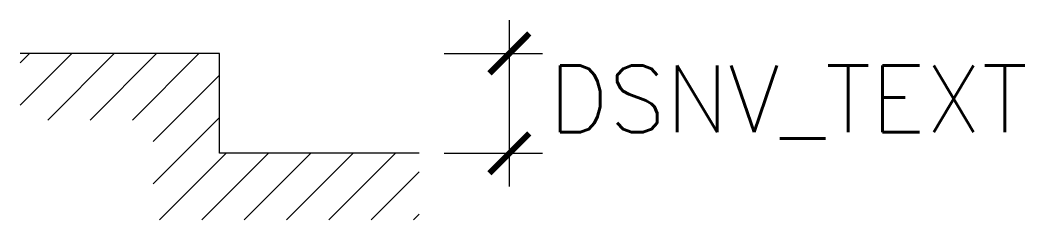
# Model space of a CAD drawing. Header units: millimetres. Extents: x -2.08 to 0.94, y 2.62 to 3.22.
import ezdxf

# ---------------------------------------------------------------- set-up
doc = ezdxf.new("R2010")
doc.units = ezdxf.units.MM
doc.header["$LTSCALE"] = 10
doc.layers.add('100-Desníveis', color=1, linetype='Continuous')
doc.styles.add('r80', font='romans.shx')

# ---------------------------------------------------------------- blocks, each defined once
blk = doc.blocks.new('_ArchTick')
at = {"color": 0, "linetype": 'ByBlock', "const_width": 0.15}
blk.add_lwpolyline([(-0.5, -0.5), (0.5, 0.5)], dxfattribs=at)

msp = doc.modelspace()

# ---------------------------------------------------------------- hatches: boundary and pattern name
h = msp.add_hatch()
h.set_pattern_fill('U', color=1, scale=0.09, angle=135, style=0, pattern_type=0)
h.set_pattern_definition([(45, (3.10275, 0), (0.0636396, -0.0636396), [])])
h.paths.add_polyline_path([(-1.4797, 3.1192), (-2.0797, 3.1192), (-2.0797, 2.9192), (-1.6797, 2.9192), (-1.6797, 2.6192), (-0.8797, 2.6192), (-0.8797, 2.8192), (-1.4797, 2.8192)])

# ---------------------------------------------------------------- linework, layer by layer
at = {"color": 3}
msp.add_lwpolyline([(-0.8797, 2.8192), (-1.4797, 2.8192), (-1.4797, 3.1192), (-2.0797, 3.1192)], dxfattribs=at)
at = {"layer": '100-Desníveis', "color": 1}
for p, q in [((-0.6083, 2.7192), (-0.6083, 3.2192)), ((-0.8047, 3.1192), (-0.5083, 3.1192)), ((-0.8047, 2.8192), (-0.5083, 2.8192))]:
    msp.add_line(p, q, dxfattribs=at)

# ---------------------------------------------------------------- block references
at = {"layer": '100-Desníveis', "color": 1, "xscale": -0.12, "yscale": 0.12, "zscale": 0.12}
for p, rotation in [((-0.6083, 3.1192), 270), ((-0.6083, 2.8192), 90)]:
    msp.add_blockref('_ArchTick', p, dxfattribs=dict(at, rotation=rotation))

# ---------------------------------------------------------------- texts
at = {"color": 2, "style": 'r80'}
msp.add_attdef('DSNV_TEXT', (-0.4894, 2.8825), '', height=0.2, dxfattribs=at)

doc.saveas('drawing.dxf')
